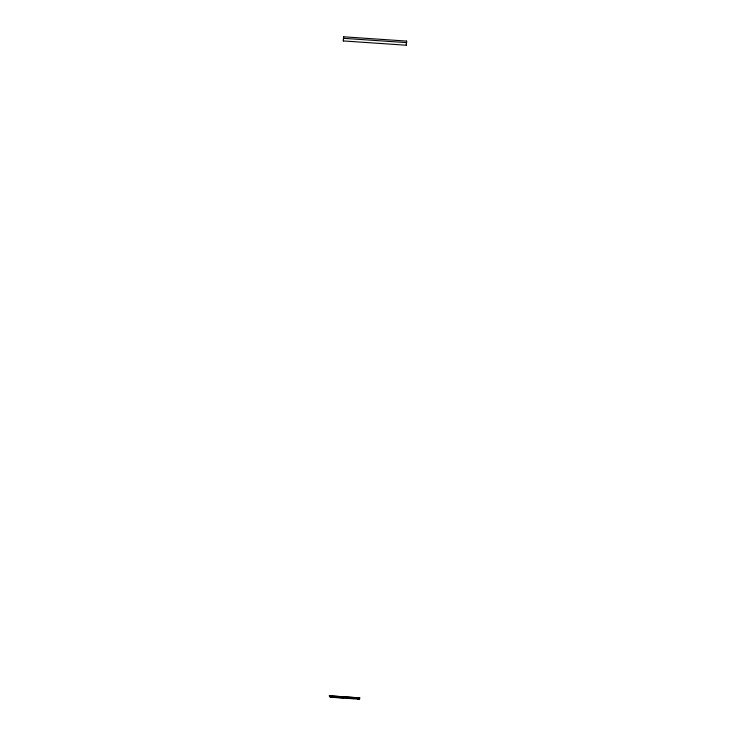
<?xml version="1.0" encoding="UTF-8"?>
<svg xmlns="http://www.w3.org/2000/svg" width="736" height="736" viewBox="0 0 736 736"><rect width="100%" height="100%" fill="white"/><g stroke="black" fill="none" stroke-linecap="round" stroke-linejoin="round"><path stroke-width="1.1" d="M343.353 40.94L343.611 36.8L406.603 41.087L406.346 45.236L343.353 40.94L343.399 39.413M343.611 36.8L343.574 38.327L406.557 42.614M329.397 695.833L359.683 697.894L329.397 695.833A1.518 1.316 1.5 0 0 330.804 697.24L359.573 699.2L359.692 697.664M330.804 697.24L330.814 697.01A1.518 1.316 1.5 0 1 329.406 695.603M359.573 699.2L357.374 698.823M406.346 45.236L406.603 41.087M330.814 697.01L333.031 697.167M336.343 697.388L344.089 697.912M346.306 698.068L354.053 698.593"/></g></svg>
